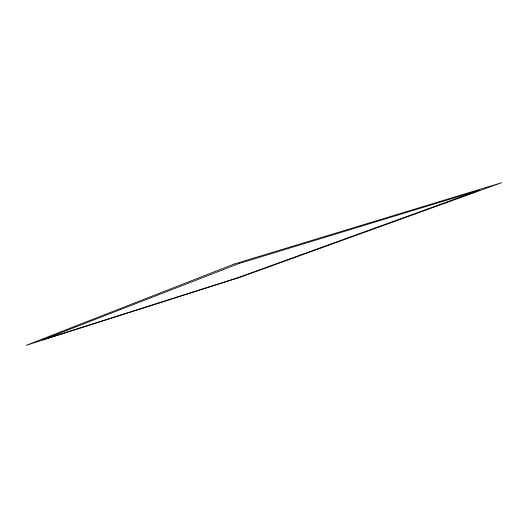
<?xml version="1.0" encoding="UTF-8"?>
<svg xmlns="http://www.w3.org/2000/svg" width="528" height="528" viewBox="0 0 528 528"><rect width="100%" height="100%" fill="white"/><g stroke="black" fill="none" stroke-linecap="round" stroke-linejoin="round"><path stroke-width="0.79" d="M234.208 264.013L26.4 345.272L240.108 277.259L501.6 182.728L234.208 264.013M239.171 263.472L42.596 339.814L237.593 277.801L479.365 190.232L239.171 263.472"/></g></svg>
